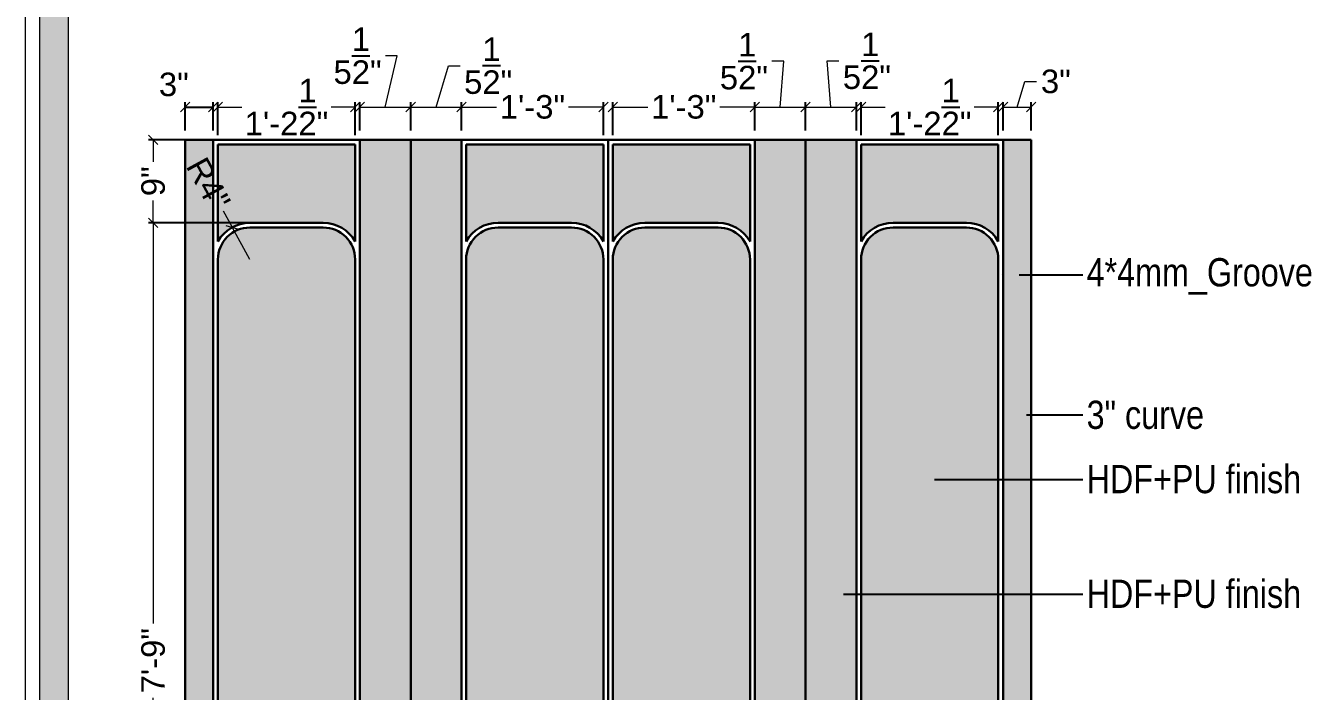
# Model space of a CAD drawing. Header units: millimetres. Extents: x 56222 to 3066687, y -650199 to -121287.
# Drawn here: x 132647.3 to 132783, y -184422.9 to -184352.1 of the extents above; entities that cross this region are included whole.
import ezdxf
from ezdxf import colors
from ezdxf.entities.mleader import LeaderData, LeaderLine
from ezdxf.math import Vec2, Vec3

# ---------------------------------------------------------------- set-up
doc = ezdxf.new("R2010")
doc.units = ezdxf.units.MM
doc.header["$MEASUREMENT"] = 0
doc.header["$PDMODE"] = 35
doc.linetypes.add('DASHEDX2', pattern=[1.5, 1, -0.5])
doc.layers.get('Defpoints').update_dxf_attribs({"color": 220})
doc.layers.add('AR HATCH-7', color=7, linetype='Continuous')
for name, color, linetype, lineweight in [('dim05', 1, 'Continuous', 13), ('Dimension', 10, 'DASHEDX2', 20), ('FURNITURE', 32, 'Continuous', 9), ('Text', 7, 'Continuous', 15), ('wall', 7, 'Continuous', 30)]:
    doc.layers.add(name, color=color, linetype=linetype, lineweight=lineweight)
doc.styles.add('Arial', font='arial.ttf')
doc.styles.get("Standard").update_dxf_attribs({"font": 'arial.ttf', "height": 6})
doc.styles.add('style4', font='ARIALN.TTF')
doc.dimstyles.new('ISO-25', dxfattribs={"dimtxt": 2.5, "dimasz": 1, "dimexe": 0.5, "dimexo": 1, "dimtad": 0, "dimdec": 1, "dimlunit": 4, "dimtxsty": 'Standard', "dimblk": 'OBLIQUE', "dimcen": 2.5, "dimclrd": 1, "dimclre": 1, "dimclrt": 5, "dimadec": 0, "dimazin": 0, "dimtfac": 1, "dimtdec": 1, "dimtmove": 0, "dimatfit": 3, "dimfxl": 1, "dimlwd": -1, "dimarcsym": 0})

# ---------------------------------------------------------------- blocks, each defined once
blk = doc.blocks.new('_Oblique')
at = {"layer": 'wall', "color": 0, "lineweight": -2}
blk.add_line((-0.5, -0.5), (0.5, 0.5), dxfattribs=at)
blk = doc.blocks.new('*D504')
at = {"layer": 'Defpoints', "color": 0, "lineweight": 30, "transparency": 16777216}
for p in [(132682.38, -184360.77), (132667.79, -184364.76), (132682.38, -184364.76)]:
    blk.add_point(p, dxfattribs=at)
at = {"layer": 'dim05', "color": 1, "linetype": 'Continuous', "lineweight": -2, "transparency": 16777216}
for p, q in [((132667.79, -184363.76), (132667.79, -184360.27)), ((132682.38, -184363.76), (132682.38, -184360.27))]:
    blk.add_line(p, q, dxfattribs=at)
at = {"layer": 'dim05', "color": 1, "linetype": 'Continuous', "transparency": 16777216}
for p, q in [((132667.79, -184360.77), (132670.34, -184360.77)), ((132682.38, -184360.77), (132679.83, -184360.77))]:
    blk.add_line(p, q, dxfattribs=at)
at = {"layer": 'dim05', "color": 1, "transparency": 16777216, "rotation": 180}
blk.add_blockref('_Oblique', (132667.79, -184360.77), dxfattribs=at)
at = {"layer": 'dim05', "color": 1, "transparency": 16777216}
blk.add_blockref('_Oblique', (132682.38, -184360.77), dxfattribs=at)
at = {"layer": 'dim05', "color": 5, "lineweight": 25, "transparency": 16777216, "insert": (132675.08, -184360.77), "char_height": 2.5, "attachment_point": 5, "style": 'Arial'}
blk.add_mtext('1\'-2{\\H1x;\\S1/2;}"', dxfattribs=at)
blk = doc.blocks.new('*D505')
at = {"layer": 'Defpoints', "color": 0, "lineweight": 30, "transparency": 16777216}
for p in [(132688.29, -184360.77), (132682.88, -184364.26), (132688.29, -184364.26)]:
    blk.add_point(p, dxfattribs=at)
at = {"layer": 'dim05', "color": 1, "linetype": 'Continuous', "transparency": 16777216}
for p, q in [((132685.58, -184360.77), (132686.86, -184355.33)), ((132686.86, -184355.33), (132685.61, -184355.33)), ((132682.88, -184360.77), (132688.29, -184360.77))]:
    blk.add_line(p, q, dxfattribs=at)
at = {"layer": 'dim05', "color": 1, "linetype": 'Continuous', "lineweight": -2, "transparency": 16777216}
for p, q in [((132682.88, -184363.26), (132682.88, -184360.27)), ((132688.29, -184363.26), (132688.29, -184360.27))]:
    blk.add_line(p, q, dxfattribs=at)
at = {"layer": 'dim05', "color": 1, "transparency": 16777216, "rotation": 180}
blk.add_blockref('_Oblique', (132682.88, -184360.77), dxfattribs=at)
at = {"layer": 'dim05', "color": 1, "transparency": 16777216}
blk.add_blockref('_Oblique', (132688.29, -184360.77), dxfattribs=at)
at = {"layer": 'dim05', "color": 5, "lineweight": 25, "transparency": 16777216, "insert": (132682.64, -184355.33), "char_height": 2.5, "attachment_point": 5, "style": 'Arial'}
blk.add_mtext('5{\\H1x;\\S1/2;}"', dxfattribs=at)
blk = doc.blocks.new('*D506')
at = {"layer": 'Defpoints', "color": 0, "lineweight": 30, "transparency": 16777216}
for p in [(132693.69, -184360.77), (132688.29, -184364.26), (132693.69, -184364.26)]:
    blk.add_point(p, dxfattribs=at)
at = {"layer": 'dim05', "color": 1, "linetype": 'Continuous', "transparency": 16777216}
for p, q in [((132690.99, -184360.77), (132692.3, -184356.39)), ((132692.3, -184356.39), (132693.55, -184356.39)), ((132688.29, -184360.77), (132693.69, -184360.77))]:
    blk.add_line(p, q, dxfattribs=at)
at = {"layer": 'dim05', "color": 1, "linetype": 'Continuous', "lineweight": -2, "transparency": 16777216}
for p, q in [((132688.29, -184363.26), (132688.29, -184360.27)), ((132693.69, -184363.26), (132693.69, -184360.27))]:
    blk.add_line(p, q, dxfattribs=at)
at = {"layer": 'dim05', "color": 1, "transparency": 16777216, "rotation": 180}
blk.add_blockref('_Oblique', (132688.29, -184360.77), dxfattribs=at)
at = {"layer": 'dim05', "color": 1, "transparency": 16777216}
blk.add_blockref('_Oblique', (132693.69, -184360.77), dxfattribs=at)
at = {"layer": 'dim05', "color": 5, "lineweight": 25, "transparency": 16777216, "insert": (132696.53, -184356.39), "char_height": 2.5, "attachment_point": 5, "style": 'Arial'}
blk.add_mtext('5{\\H1x;\\S1/2;}"', dxfattribs=at)
blk = doc.blocks.new('*D507')
at = {"layer": 'Defpoints', "color": 0, "lineweight": 30, "transparency": 16777216}
for p in [(132708.79, -184360.77), (132693.69, -184364.26), (132708.79, -184364.76)]:
    blk.add_point(p, dxfattribs=at)
at = {"layer": 'dim05', "color": 1, "linetype": 'Continuous', "lineweight": -2, "transparency": 16777216}
for p, q in [((132693.69, -184363.26), (132693.69, -184360.27)), ((132708.79, -184363.76), (132708.79, -184360.27))]:
    blk.add_line(p, q, dxfattribs=at)
at = {"layer": 'dim05', "color": 1, "linetype": 'Continuous', "transparency": 16777216}
for p, q in [((132693.69, -184360.77), (132697.41, -184360.77)), ((132708.79, -184360.77), (132705.07, -184360.77))]:
    blk.add_line(p, q, dxfattribs=at)
at = {"layer": 'dim05', "color": 1, "transparency": 16777216, "rotation": 180}
blk.add_blockref('_Oblique', (132693.69, -184360.77), dxfattribs=at)
at = {"layer": 'dim05', "color": 1, "transparency": 16777216}
blk.add_blockref('_Oblique', (132708.79, -184360.77), dxfattribs=at)
at = {"layer": 'dim05', "color": 5, "lineweight": 25, "transparency": 16777216, "insert": (132701.24, -184360.77), "char_height": 2.5, "attachment_point": 5, "style": 'Arial'}
blk.add_mtext('1\'-3"', dxfattribs=at)
blk = doc.blocks.new('*D508')
at = {"layer": 'Defpoints', "color": 0, "lineweight": 30, "transparency": 16777216}
for p in [(132724.88, -184360.77), (132709.79, -184364.76), (132724.88, -184364.26)]:
    blk.add_point(p, dxfattribs=at)
at = {"layer": 'dim05', "color": 1, "linetype": 'Continuous', "lineweight": -2, "transparency": 16777216}
for p, q in [((132709.79, -184363.76), (132709.79, -184360.27)), ((132724.88, -184363.26), (132724.88, -184360.27))]:
    blk.add_line(p, q, dxfattribs=at)
at = {"layer": 'dim05', "color": 1, "linetype": 'Continuous', "transparency": 16777216}
for p, q in [((132709.79, -184360.77), (132713.5, -184360.77)), ((132724.88, -184360.77), (132721.16, -184360.77))]:
    blk.add_line(p, q, dxfattribs=at)
at = {"layer": 'dim05', "color": 1, "transparency": 16777216, "rotation": 180}
blk.add_blockref('_Oblique', (132709.79, -184360.77), dxfattribs=at)
at = {"layer": 'dim05', "color": 1, "transparency": 16777216}
blk.add_blockref('_Oblique', (132724.88, -184360.77), dxfattribs=at)
at = {"layer": 'dim05', "color": 5, "lineweight": 25, "transparency": 16777216, "insert": (132717.33, -184360.77), "char_height": 2.5, "attachment_point": 5, "style": 'Arial'}
blk.add_mtext('1\'-3"', dxfattribs=at)
blk = doc.blocks.new('*D509')
at = {"layer": 'Defpoints', "color": 0, "lineweight": 30, "transparency": 16777216}
for p in [(132730.29, -184360.77), (132724.88, -184364.26), (132730.29, -184364.26)]:
    blk.add_point(p, dxfattribs=at)
at = {"layer": 'dim05', "color": 1, "linetype": 'Continuous', "transparency": 16777216}
for p, q in [((132727.96, -184355.91), (132726.71, -184355.91)), ((132727.58, -184360.77), (132727.96, -184355.91)), ((132724.88, -184360.77), (132730.29, -184360.77))]:
    blk.add_line(p, q, dxfattribs=at)
at = {"layer": 'dim05', "color": 1, "linetype": 'Continuous', "lineweight": -2, "transparency": 16777216}
for p, q in [((132724.88, -184363.26), (132724.88, -184360.27)), ((132730.29, -184363.26), (132730.29, -184360.27))]:
    blk.add_line(p, q, dxfattribs=at)
at = {"layer": 'dim05', "color": 1, "transparency": 16777216, "rotation": 180}
blk.add_blockref('_Oblique', (132724.88, -184360.77), dxfattribs=at)
at = {"layer": 'dim05', "color": 1, "transparency": 16777216}
blk.add_blockref('_Oblique', (132730.29, -184360.77), dxfattribs=at)
at = {"layer": 'dim05', "color": 5, "lineweight": 25, "transparency": 16777216, "insert": (132723.73, -184355.91), "char_height": 2.5, "attachment_point": 5, "style": 'Arial'}
blk.add_mtext('5{\\H1x;\\S1/2;}"', dxfattribs=at)
blk = doc.blocks.new('*D510')
at = {"layer": 'Defpoints', "color": 0, "lineweight": 30, "transparency": 16777216}
for p in [(132735.69, -184360.77), (132730.29, -184364.26), (132735.69, -184364.26)]:
    blk.add_point(p, dxfattribs=at)
at = {"layer": 'dim05', "color": 1, "linetype": 'Continuous', "transparency": 16777216}
for p, q in [((132732.99, -184360.77), (132732.58, -184355.87)), ((132732.58, -184355.87), (132733.83, -184355.87)), ((132730.29, -184360.77), (132735.69, -184360.77))]:
    blk.add_line(p, q, dxfattribs=at)
at = {"layer": 'dim05', "color": 1, "linetype": 'Continuous', "lineweight": -2, "transparency": 16777216}
for p, q in [((132730.29, -184363.26), (132730.29, -184360.27)), ((132735.69, -184363.26), (132735.69, -184360.27))]:
    blk.add_line(p, q, dxfattribs=at)
at = {"layer": 'dim05', "color": 1, "transparency": 16777216, "rotation": 180}
blk.add_blockref('_Oblique', (132730.29, -184360.77), dxfattribs=at)
at = {"layer": 'dim05', "color": 1, "transparency": 16777216}
blk.add_blockref('_Oblique', (132735.69, -184360.77), dxfattribs=at)
at = {"layer": 'dim05', "color": 5, "lineweight": 25, "transparency": 16777216, "insert": (132736.81, -184355.87), "char_height": 2.5, "attachment_point": 5, "style": 'Arial'}
blk.add_mtext('5{\\H1x;\\S1/2;}"', dxfattribs=at)
blk = doc.blocks.new('*D511')
at = {"layer": 'Defpoints', "color": 0, "lineweight": 30, "transparency": 16777216}
for p in [(132750.79, -184360.77), (132736.19, -184364.76), (132750.79, -184364.76)]:
    blk.add_point(p, dxfattribs=at)
at = {"layer": 'dim05', "color": 1, "linetype": 'Continuous', "lineweight": -2, "transparency": 16777216}
for p, q in [((132736.19, -184363.76), (132736.19, -184360.27)), ((132750.79, -184363.76), (132750.79, -184360.27))]:
    blk.add_line(p, q, dxfattribs=at)
at = {"layer": 'dim05', "color": 1, "linetype": 'Continuous', "transparency": 16777216}
for p, q in [((132736.19, -184360.77), (132738.75, -184360.77)), ((132750.79, -184360.77), (132748.23, -184360.77))]:
    blk.add_line(p, q, dxfattribs=at)
at = {"layer": 'dim05', "color": 1, "transparency": 16777216, "rotation": 180}
blk.add_blockref('_Oblique', (132736.19, -184360.77), dxfattribs=at)
at = {"layer": 'dim05', "color": 1, "transparency": 16777216}
blk.add_blockref('_Oblique', (132750.79, -184360.77), dxfattribs=at)
at = {"layer": 'dim05', "color": 5, "lineweight": 25, "transparency": 16777216, "insert": (132743.49, -184360.77), "char_height": 2.5, "attachment_point": 5, "style": 'Arial'}
blk.add_mtext('1\'-2{\\H1x;\\S1/2;}"', dxfattribs=at)
blk = doc.blocks.new('*D512')
at = {"layer": 'Defpoints', "color": 0, "lineweight": 30, "transparency": 16777216}
for p in [(132754.29, -184360.77), (132751.29, -184364.26), (132754.29, -184364.26)]:
    blk.add_point(p, dxfattribs=at)
at = {"layer": 'dim05', "color": 1, "linetype": 'Continuous', "transparency": 16777216}
for p, q in [((132752.79, -184360.77), (132753.6, -184358.06)), ((132753.6, -184358.06), (132754.85, -184358.06)), ((132751.29, -184360.77), (132754.29, -184360.77))]:
    blk.add_line(p, q, dxfattribs=at)
at = {"layer": 'dim05', "color": 1, "linetype": 'Continuous', "lineweight": -2, "transparency": 16777216}
for p, q in [((132751.29, -184363.26), (132751.29, -184360.27)), ((132754.29, -184363.26), (132754.29, -184360.27))]:
    blk.add_line(p, q, dxfattribs=at)
at = {"layer": 'dim05', "color": 1, "transparency": 16777216, "rotation": 180}
blk.add_blockref('_Oblique', (132751.29, -184360.77), dxfattribs=at)
at = {"layer": 'dim05', "color": 1, "transparency": 16777216}
blk.add_blockref('_Oblique', (132754.29, -184360.77), dxfattribs=at)
at = {"layer": 'dim05', "color": 5, "lineweight": 25, "transparency": 16777216, "insert": (132756.91, -184358.06), "char_height": 2.5, "attachment_point": 5, "style": 'Arial'}
blk.add_mtext('3"', dxfattribs=at)
blk = doc.blocks.new('*D513')
at = {"layer": 'Defpoints', "color": 0, "lineweight": 30, "transparency": 16777216}
for p in [(132669.31, -184373.56), (132671.18, -184376.98)]:
    blk.add_point(p, dxfattribs=at)
at = {"layer": 'dim05', "color": 1, "linetype": 'Continuous', "transparency": 16777216}
for p in [(132668.35, -184371.81), (132671.18, -184376.98)]:
    blk.add_line(p, (132669.31, -184373.56), dxfattribs=at)
at = {"layer": 'dim05', "color": 1, "transparency": 16777216, "rotation": 298.6569870322766}
blk.add_blockref('_Oblique', (132669.31, -184373.56), dxfattribs=at)
at = {"layer": 'dim05', "color": 5, "lineweight": 25, "transparency": 16777216, "insert": (132666.79, -184368.95), "char_height": 2.5, "attachment_point": 5, "rotation": 298.657, "style": 'Arial'}
blk.add_mtext('R4"', dxfattribs=at)
blk = doc.blocks.new('*D519')
at = {"layer": 'Defpoints', "color": 0, "lineweight": 30, "transparency": 16777216}
for p in [(132660.9, -184373.09), (132675.08, -184373.09), (132667.29, -184466.26)]:
    blk.add_point(p, dxfattribs=at)
at = {"layer": 'dim05', "color": 1, "linetype": 'Continuous', "lineweight": -2, "transparency": 16777216}
for p, q in [((132674.08, -184373.09), (132660.4, -184373.09)), ((132666.29, -184466.26), (132660.4, -184466.26))]:
    blk.add_line(p, q, dxfattribs=at)
at = {"layer": 'dim05', "color": 1, "linetype": 'Continuous', "transparency": 16777216}
for p, q in [((132660.9, -184373.09), (132660.9, -184415.73)), ((132660.9, -184466.26), (132660.9, -184423.61))]:
    blk.add_line(p, q, dxfattribs=at)
at = {"layer": 'dim05', "color": 1, "transparency": 16777216}
for p, rotation in [((132660.9, -184373.09), 90), ((132660.9, -184466.26), 270)]:
    blk.add_blockref('_Oblique', p, dxfattribs=dict(at, rotation=rotation))
at = {"layer": 'dim05', "color": 5, "lineweight": 25, "transparency": 16777216, "insert": (132660.9, -184419.67), "char_height": 2.5, "attachment_point": 5, "rotation": 90, "style": 'Arial'}
blk.add_mtext('7\'-9"', dxfattribs=at)
blk = doc.blocks.new('*D520')
at = {"layer": 'Defpoints', "color": 0, "lineweight": 30, "transparency": 16777216}
for p in [(132660.9, -184364.26), (132673.68, -184364.26), (132675.08, -184373.09)]:
    blk.add_point(p, dxfattribs=at)
at = {"layer": 'dim05', "color": 1, "linetype": 'Continuous', "lineweight": -2, "transparency": 16777216}
for p, q in [((132672.68, -184364.26), (132660.4, -184364.26)), ((132674.08, -184373.09), (132660.4, -184373.09))]:
    blk.add_line(p, q, dxfattribs=at)
at = {"layer": 'dim05', "color": 1, "linetype": 'Continuous', "transparency": 16777216}
for p, q in [((132660.9, -184364.26), (132660.9, -184366.61)), ((132660.9, -184373.09), (132660.9, -184370.73))]:
    blk.add_line(p, q, dxfattribs=at)
at = {"layer": 'dim05', "color": 1, "transparency": 16777216}
for p, rotation in [((132660.9, -184364.26), 90), ((132660.9, -184373.09), 270)]:
    blk.add_blockref('_Oblique', p, dxfattribs=dict(at, rotation=rotation))
at = {"layer": 'dim05', "color": 5, "lineweight": 25, "transparency": 16777216, "insert": (132660.9, -184368.67), "char_height": 2.5, "attachment_point": 5, "rotation": 90, "style": 'Arial'}
blk.add_mtext('9"', dxfattribs=at)

msp = doc.modelspace()

# ---------------------------------------------------------------- hatches: boundary and pattern name
at = {"layer": 'AR HATCH-7', "lineweight": 30, "true_color": 0xe7e2df, "transparency": 33554687}
h = msp.add_hatch(color=254, dxfattribs=at)
h.dxf.hatch_style = 1
h.paths.add_polyline_path([(132667.29, -184364.26), (132664.29, -184364.26), (132664.29, -184482.26), (132667.29, -184482.26)])
h.paths.add_polyline_path([(132754.29, -184364.26), (132751.29, -184364.26), (132751.29, -184482.26), (132754.29, -184482.26)])
h = msp.add_hatch(color=254, dxfattribs=at)
h.dxf.hatch_style = 1
h.paths.add_polyline_path([(132682.38, -184364.76), (132667.79, -184364.76), (132667.79, -184375.07, -0.270998), (132671.18, -184373.09), (132678.99, -184373.09, -0.270998), (132682.38, -184375.07)])
h = msp.add_hatch(color=254, dxfattribs=at)
h.dxf.hatch_style = 1
edge = h.paths.add_edge_path()
edge.add_line((132693.69, -184364.26), (132688.29, -184364.26))
edge.add_line((132688.29, -184364.26), (132688.29, -184431.18))
edge.add_arc((132688.29, -184434.38), 3.2, 0, 90, ccw=False)
edge.add_line((132691.49, -184434.38), (132691.49, -184438.74))
edge.add_arc((132688.29, -184434.38), 5.41, 306.3045, 360)
edge.add_line((132693.69, -184434.38), (132693.69, -184364.26))
edge = h.paths.add_edge_path()
edge.add_line((132688.29, -184364.26), (132682.88, -184364.26))
edge.add_line((132682.88, -184364.26), (132682.88, -184434.38))
edge.add_arc((132688.29, -184434.38), 5.41, 180, 233.6955)
edge.add_line((132685.09, -184438.74), (132685.09, -184434.38))
edge.add_arc((132688.29, -184434.38), 3.2, 90, 180, ccw=False)
edge.add_line((132688.29, -184431.18), (132688.29, -184364.26))
edge = h.paths.add_edge_path()
edge.add_line((132730.29, -184364.26), (132724.88, -184364.26))
edge.add_line((132724.88, -184364.26), (132724.88, -184434.38))
edge.add_arc((132730.29, -184434.38), 5.41, 180, 233.6955)
edge.add_line((132727.09, -184438.74), (132727.09, -184434.38))
edge.add_arc((132730.29, -184434.38), 3.2, 90, 180, ccw=False)
edge.add_line((132730.29, -184431.18), (132730.29, -184364.26))
edge = h.paths.add_edge_path()
edge.add_line((132735.69, -184364.26), (132730.29, -184364.26))
edge.add_line((132730.29, -184364.26), (132730.29, -184431.18))
edge.add_arc((132730.29, -184434.38), 3.2, 0, 90, ccw=False)
edge.add_line((132733.49, -184434.38), (132733.49, -184438.74))
edge.add_arc((132730.29, -184434.38), 5.41, 306.3045, 360)
edge.add_line((132735.69, -184434.38), (132735.69, -184364.26))
h = msp.add_hatch(color=254, dxfattribs=at)
h.dxf.hatch_style = 1
h.paths.add_polyline_path([(132708.79, -184364.76), (132694.19, -184364.76), (132694.19, -184375.07, -0.270998), (132697.59, -184373.09), (132705.39, -184373.09, -0.270998), (132708.79, -184375.07)])
h.paths.add_polyline_path([(132724.38, -184364.76), (132709.79, -184364.76), (132709.79, -184375.07, -0.270998), (132713.18, -184373.09), (132720.99, -184373.09, -0.270998), (132724.38, -184375.07)])
h.paths.add_polyline_path([(132750.79, -184364.76), (132736.19, -184364.76), (132736.19, -184375.07, -0.270998), (132739.59, -184373.09), (132747.39, -184373.09, -0.270998), (132750.79, -184375.07)])
at = {"layer": 'AR HATCH-7', "lineweight": 30, "true_color": 0xfac7c9}
h = msp.add_hatch(color=254, dxfattribs=at)
h.dxf.hatch_style = 1
edge = h.paths.add_edge_path()
edge.add_arc((132705.39, -184376.98), 3.4, 0, 90)
edge.add_line((132705.39, -184373.59), (132697.59, -184373.59))
edge.add_arc((132697.59, -184376.98), 3.4, 90, 180)
edge.add_line((132694.19, -184376.98), (132694.19, -184434.38))
edge.add_arc((132688.29, -184434.38), 5.91, -51.1991, 0, ccw=False)
edge.add_line((132691.99, -184438.98), (132691.99, -184465.76))
edge.add_line((132691.99, -184465.76), (132708.79, -184465.76))
edge.add_line((132708.79, -184465.76), (132708.79, -184376.98))
edge = h.paths.add_edge_path()
edge.add_arc((132678.99, -184376.98), 3.4, 0, 90)
edge.add_line((132678.99, -184373.59), (132671.18, -184373.59))
edge.add_arc((132671.18, -184376.98), 3.4, 90, 180)
edge.add_line((132667.79, -184376.98), (132667.79, -184465.76))
edge.add_line((132667.79, -184465.76), (132684.59, -184465.76))
edge.add_line((132684.59, -184465.76), (132684.59, -184438.98))
edge.add_arc((132688.29, -184434.38), 5.91, 180, 231.1991, ccw=False)
edge.add_line((132682.38, -184434.38), (132682.38, -184376.98))
edge = h.paths.add_edge_path()
edge.add_arc((132720.99, -184376.98), 3.4, 0, 90)
edge.add_line((132720.99, -184373.59), (132713.18, -184373.59))
edge.add_arc((132713.18, -184376.98), 3.4, 90, 180)
edge.add_line((132709.79, -184376.98), (132709.79, -184465.76))
edge.add_line((132709.79, -184465.76), (132726.59, -184465.76))
edge.add_line((132726.59, -184465.76), (132726.59, -184438.98))
edge.add_arc((132730.29, -184434.38), 5.91, 180, 231.1991, ccw=False)
edge.add_line((132724.38, -184434.38), (132724.38, -184376.98))
h.paths.add_polyline_path([(132750.79, -184395.49), (132736.19, -184395.49), (132736.19, -184433.31), (132750.79, -184433.31)])
edge = h.paths.add_edge_path()
edge.add_arc((132747.39, -184376.98), 3.4, 0, 90)
edge.add_line((132747.39, -184373.59), (132739.59, -184373.59))
edge.add_arc((132739.59, -184376.98), 3.4, 90, 180)
edge.add_line((132736.19, -184376.98), (132736.19, -184395.49))
edge.add_line((132736.19, -184395.49), (132750.79, -184395.49))
edge.add_line((132750.79, -184395.49), (132750.79, -184376.98))
edge = h.paths.add_edge_path()
edge.add_line((132750.79, -184433.31), (132736.19, -184433.31))
edge.add_line((132736.19, -184433.31), (132736.19, -184434.38))
edge.add_arc((132730.29, -184434.38), 5.91, 308.8009, 360, ccw=False)
edge.add_line((132733.99, -184438.98), (132733.99, -184465.76))
edge.add_line((132733.99, -184465.76), (132750.79, -184465.76))
edge.add_line((132750.79, -184465.76), (132750.79, -184433.31))
at = {"layer": 'Dimension', "linetype": 'Continuous', "true_color": 0xd39e00}
h = msp.add_hatch(color=42, dxfattribs=at)
h.paths.add_polyline_path([(132648.85, -184282.69), (132648.85, -184589.46), (133084.68, -184589.46), (133084.68, -184282.69)])
h.paths.add_polyline_path([(132651.91, -184285.75), (133081.62, -184285.75), (133081.62, -184586.4), (132651.91, -184586.4)], flags=16)

# ---------------------------------------------------------------- linework, layer by layer
at = {"layer": 'Dimension', "color": 42, "linetype": 'Continuous', "true_color": 0xd39e00}
for points in [[(132647.32, -184281.16), (133086.21, -184281.16), (133086.21, -184590.99), (132647.32, -184590.99)], [(132648.85, -184282.69), (133084.68, -184282.69), (133084.68, -184589.46), (132648.85, -184589.46)], [(132651.91, -184285.75), (133081.62, -184285.75), (133081.62, -184586.4), (132651.91, -184586.4)]]:
    msp.add_lwpolyline(points, close=True, dxfattribs=at)
at = {"layer": 'FURNITURE', "lineweight": 30}
for p, q in [((132664.29, -184364.26), (132664.29, -184482.26)), ((132754.29, -184364.26), (132664.29, -184364.26)), ((132667.29, -184364.26), (132667.29, -184482.26)), ((132682.38, -184364.76), (132667.79, -184364.76)), ((132688.29, -184364.26), (132688.29, -184466.26)), ((132708.79, -184364.76), (132694.19, -184364.76)), ((132709.29, -184475.26), (132709.29, -184364.26)), ((132724.38, -184364.76), (132709.79, -184364.76)), ((132730.29, -184466.26), (132730.29, -184364.26)), ((132750.79, -184364.76), (132736.19, -184364.76)), ((132751.29, -184482.26), (132751.29, -184364.26)), ((132754.29, -184482.26), (132754.29, -184364.26))]:
    msp.add_line(p, q, dxfattribs=at)
for points in [[(132667.79, -184364.76), (132667.79, -184375.07)], [(132682.38, -184375.07), (132682.38, -184364.76)], [(132694.19, -184364.76), (132694.19, -184375.07)], [(132708.79, -184375.07), (132708.79, -184364.76)], [(132709.79, -184364.76), (132709.79, -184375.07)], [(132724.38, -184375.07), (132724.38, -184364.76)], [(132736.19, -184364.76), (132736.19, -184375.07)], [(132750.79, -184375.07), (132750.79, -184364.76)]]:
    msp.add_lwpolyline(points, dxfattribs=at)
for points in [[(132682.88, -184364.26), (132682.88, -184434.38, 0.238674), (132685.09, -184438.74)], [(132693.69, -184364.26), (132693.69, -184434.38, -0.238674), (132691.49, -184438.74)], [(132724.88, -184364.26), (132724.88, -184434.38, 0.238674), (132727.09, -184438.74)], [(132735.69, -184364.26), (132735.69, -184434.38, -0.238674), (132733.49, -184438.74)], [(132682.38, -184375.07, 0.270998), (132678.99, -184373.09), (132671.18, -184373.09, 0.270998), (132667.79, -184375.07)], [(132682.38, -184376.98, 0.414214), (132678.99, -184373.59), (132671.18, -184373.59, 0.414214), (132667.79, -184376.98)], [(132708.79, -184375.07, 0.270998), (132705.39, -184373.09), (132697.59, -184373.09, 0.270998), (132694.19, -184375.07)], [(132708.79, -184376.98, 0.414214), (132705.39, -184373.59), (132697.59, -184373.59, 0.414214), (132694.19, -184376.98)], [(132724.38, -184375.07, 0.270998), (132720.99, -184373.09), (132713.18, -184373.09, 0.270998), (132709.79, -184375.07)], [(132724.38, -184376.98, 0.414214), (132720.99, -184373.59), (132713.18, -184373.59, 0.414214), (132709.79, -184376.98)], [(132750.79, -184375.07, 0.270998), (132747.39, -184373.09), (132739.59, -184373.09, 0.270998), (132736.19, -184375.07)], [(132750.79, -184376.98, 0.414214), (132747.39, -184373.59), (132739.59, -184373.59, 0.414214), (132736.19, -184376.98)], [(132667.79, -184376.98), (132667.79, -184465.76), (132684.59, -184465.76), (132684.59, -184438.98, -0.22719), (132682.38, -184434.38), (132682.38, -184376.98)], [(132694.19, -184376.98), (132694.19, -184434.38, -0.22719), (132691.99, -184438.98), (132691.99, -184465.76), (132708.79, -184465.76), (132708.79, -184376.98)], [(132709.79, -184376.98), (132709.79, -184465.76), (132726.59, -184465.76), (132726.59, -184438.98, -0.22719), (132724.38, -184434.38), (132724.38, -184376.98)], [(132736.19, -184376.98), (132736.19, -184434.38, -0.22719), (132733.99, -184438.98), (132733.99, -184465.76), (132750.79, -184465.76), (132750.79, -184376.98)]]:
    msp.add_lwpolyline(points, format="xyb", dxfattribs=at)

# ---------------------------------------------------------------- dimensions: what is measured, and where the dimension line sits
at = {"layer": 'dim05', "color": 27, "lineweight": 25, "true_color": 0x7d5120}
for base, p1, p2, picture, middle in [((132688.29, -184360.77), (132682.88, -184364.26), (132688.29, -184364.26), '*D505', (132684.99, -184355.33)), ((132730.29, -184360.77), (132724.88, -184364.26), (132730.29, -184364.26), '*D509', (132726.08, -184355.91)), ((132735.69, -184360.77), (132730.29, -184364.26), (132735.69, -184364.26), '*D510', (132734.46, -184355.87))]:
    dim = msp.add_linear_dim(base=base, p1=p1, p2=p2, dimstyle='ISO-25', override={"dimtxsty": 'Arial', "dimtmove": 1}, dxfattribs=at)
    dim.commit()
    dim.dimension.update_dxf_attribs({"geometry": picture, "text_midpoint": middle, "dimtype": 160})
for base, p1, p2, picture, middle in [((132693.69, -184360.77), (132688.29, -184364.26), (132693.69, -184364.26), '*D506', (132694.18, -184356.39)), ((132754.29, -184360.77), (132751.29, -184364.26), (132754.29, -184364.26), '*D512', (132755.48, -184358.06)), ((132682.38, -184360.77), (132667.79, -184364.76), (132682.38, -184364.76), '*D504', (132675.08, -184360.77)), ((132750.79, -184360.77), (132736.19, -184364.76), (132750.79, -184364.76), '*D511', (132743.49, -184360.77)), ((132708.79, -184360.77), (132693.69, -184364.26), (132708.79, -184364.76), '*D507', (132701.24, -184360.77)), ((132724.88, -184360.77), (132709.79, -184364.76), (132724.88, -184364.26), '*D508', (132717.33, -184360.77))]:
    dim = msp.add_linear_dim(base=base, p1=p1, p2=p2, dimstyle='ISO-25', override={"dimtxsty": 'Arial', "dimtmove": 1}, dxfattribs=at)
    dim.commit()
    dim.dimension.update_dxf_attribs({"geometry": picture, "text_midpoint": middle})
msp.add_linear_dim(base=(132667.29, -184360.77), p1=(132664.29, -184364.26), p2=(132667.29, -184364.26), location=(132663.1, -184358.38), dimstyle='ISO-25', override={"dimtxsty": 'Arial', "dimtmove": 1}, dxfattribs=at).render()
for base, p1, p2, picture, middle in [((132660.9, -184364.26), (132675.08, -184373.09), (132673.68, -184364.26), '*D520', (132660.9, -184368.67)), ((132660.9, -184373.09), (132667.29, -184466.26), (132675.08, -184373.09), '*D519', (132660.9, -184419.67))]:
    dim = msp.add_linear_dim(base=base, p1=p1, p2=p2, angle=90, dimstyle='ISO-25', override={"dimtxsty": 'Arial', "dimtmove": 1}, dxfattribs=at)
    dim.commit()
    dim.dimension.update_dxf_attribs({"geometry": picture, "text_midpoint": middle})
dim = msp.add_radius_dim(center=(132671.18, -184376.98), mpoint=(132669.31, -184373.56), dimstyle='ISO-25', override={"dimtxsty": 'Arial', "dimtmove": 1}, dxfattribs=at)
dim.commit()
dim.dimension.update_dxf_attribs({"geometry": '*D513', "text_midpoint": (132666.79, -184368.95)})

# ---------------------------------------------------------------- leaders
at = {"layer": 'Text', "color": 1, "lineweight": 0, "ltscale": 20}
ml = msp.add_multileader_mtext('Standard', dxfattribs=at)
ml.set_content('4*4mm_Groove', color=1, style='style4')
ml.set_leader_properties()
ml.build(insert=Vec2(0, 0))
ml.multileader.update_dxf_attribs({"dogleg_length": 2.02, "arrow_head_size": 2})
ctx = ml.context
ctx.base_point, ctx.char_height, ctx.arrow_head_size, ctx.landing_gap_size, ctx.plane_origin = Vec3(132759.78, -184378.61), 3, 2, 0.4, Vec3(132754.49, -184378.61)
notes = []
notes.append((ctx, [(0, (1, 1, 0), (132757.75, -184378.61), (1, 0), 2.02, [(0, [(132751.02, -184378.61)], 0, [])])]))
ctx.mtext.insert = Vec3(132760.18, -184376.85)
ml = msp.add_multileader_mtext('Standard', dxfattribs=at)
ml.set_content('3" curve', color=1, style='style4')
ml.set_leader_properties()
ml.build(insert=Vec2(0, 0))
ml.multileader.update_dxf_attribs({"dogleg_length": 2.02, "arrow_head_size": 2})
ctx = ml.context
ctx.base_point, ctx.char_height, ctx.arrow_head_size, ctx.landing_gap_size, ctx.plane_origin = Vec3(132759.78, -184393.53), 3, 2, 0.4, Vec3(132754.49, -184393.53)
notes.append((ctx, [(0, (1, 1, 0), (132757.75, -184393.53), (1, 0), 2.02, [(0, [(132751.77, -184393.53)], 0, [])])]))
ctx.mtext.insert = Vec3(132760.18, -184392.01)
ml = msp.add_multileader_mtext('Standard', dxfattribs=at)
ml.set_content('HDF+PU finish', color=1, style='style4')
ml.set_leader_properties()
ml.build(insert=Vec2(0, 0))
ml.multileader.update_dxf_attribs({"dogleg_length": 2.02, "arrow_head_size": 2})
ctx = ml.context
ctx.base_point, ctx.char_height, ctx.arrow_head_size, ctx.landing_gap_size, ctx.plane_origin = Vec3(132759.78, -184400.38), 3, 2, 0.4, Vec3(132754.49, -184400.38)
notes.append((ctx, [(0, (1, 1, 0), (132757.75, -184400.38), (1, 0), 2.02, [(0, [(132741.99, -184400.38)], 0, [])])]))
ctx.mtext.insert = Vec3(132760.18, -184398.85)
ml = msp.add_multileader_mtext('Standard', dxfattribs=at)
ml.set_content('HDF+PU finish', color=1, style='style4')
ml.set_leader_properties()
ml.build(insert=Vec2(0, 0))
ml.multileader.update_dxf_attribs({"dogleg_length": 2.02, "arrow_head_size": 2})
ctx = ml.context
ctx.base_point, ctx.char_height, ctx.arrow_head_size, ctx.landing_gap_size, ctx.plane_origin = Vec3(132759.78, -184412.58), 3, 2, 0.4, Vec3(132754.49, -184412.58)
notes.append((ctx, [(0, (1, 1, 0), (132757.75, -184412.58), (1, 0), 2.02, [(0, [(132732.32, -184412.58)], 0, [])])]))
ctx.mtext.insert = Vec3(132760.18, -184411.05)
for ctx, leaders in notes:
    for number, flags, end, landing, length, lines in leaders:
        leader = LeaderData()
        leader.index, (leader.has_last_leader_line, leader.has_dogleg_vector, leader.attachment_direction) = number, flags
        leader.last_leader_point, leader.dogleg_vector, leader.dogleg_length = Vec3(end), Vec3(landing), length
        for number, points, colour, breaks in lines:
            line = LeaderLine()
            line.index, line.vertices, line.color, line.breaks = number, Vec3.list(points), colors.encode_raw_color(colour), breaks
            leader.lines.append(line)
        ctx.leaders.append(leader)

doc.saveas('drawing.dxf')
